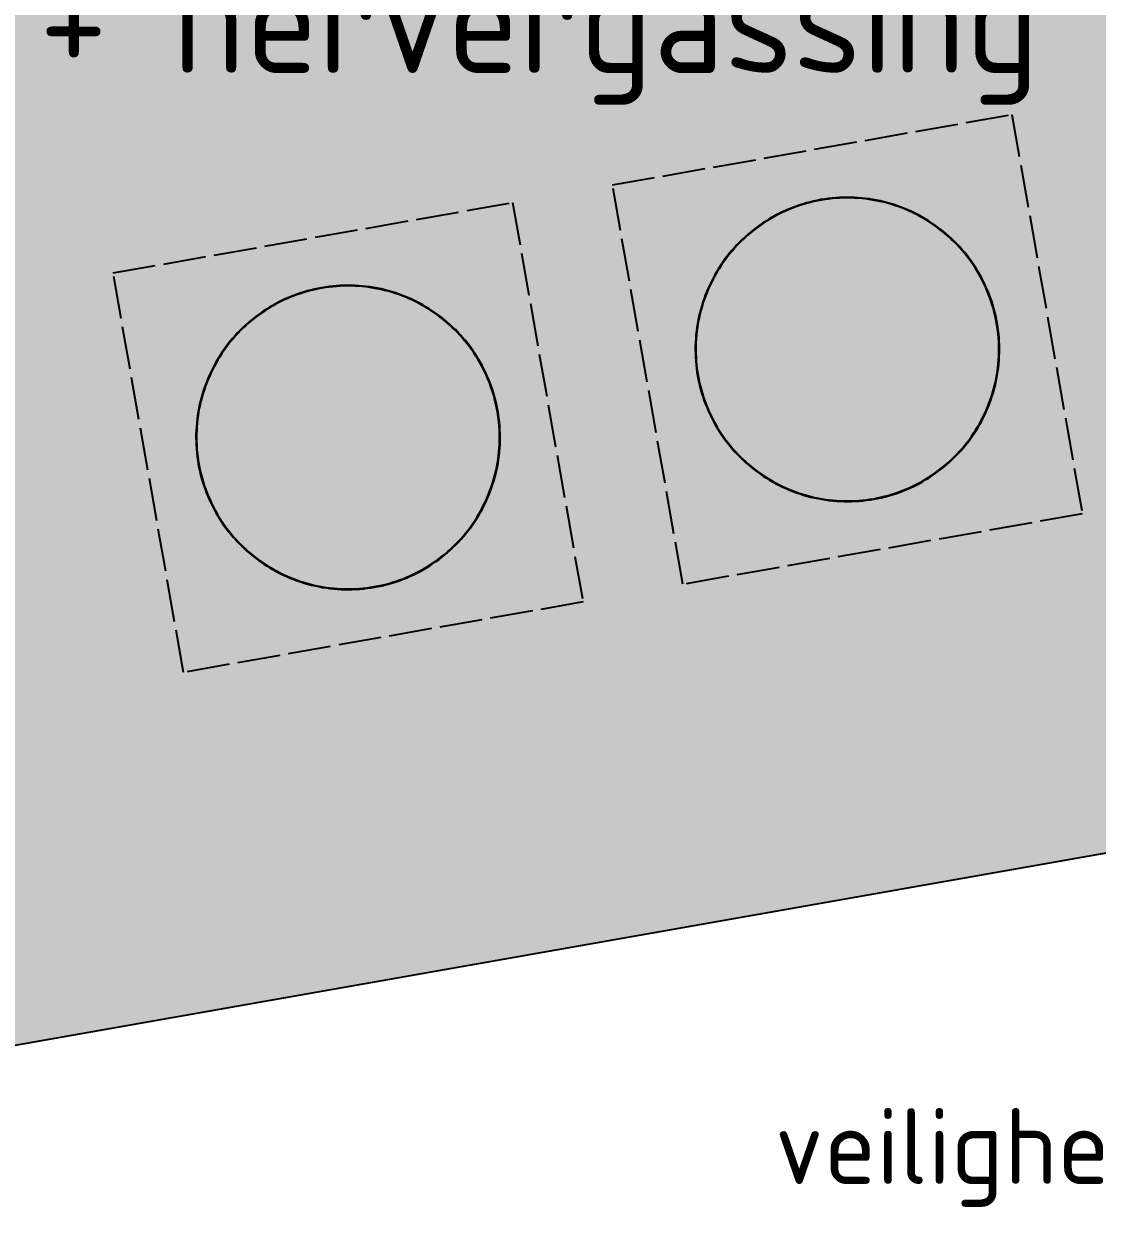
# Model space of a CAD drawing. Header units: metres. Extents: x 284000 to 318000, y 7632000 to 7666000.
# Drawn here: x 295811 to 296129.6, y 7647339.3 to 7647695.1 of the extents above; entities that cross this region are included whole.
import ezdxf
from ezdxf.enums import TextEntityAlignment as Align

# ---------------------------------------------------------------- set-up
doc = ezdxf.new("R2010")
doc.units = ezdxf.units.M
doc.header["$LTSCALE"] = 10
doc.linetypes.add('DASHED', pattern=[1.524, 1.27, -0.254])
for name, color, linetype in [('HV-D-OPSLAG', 51, 'Continuous'), ('HV-LNG', 1, 'Continuous'), ('HV-ONDERGROND', 8, 'Continuous'), ('HV-TEKST-02', 7, 'Continuous')]:
    doc.layers.add(name, color=color, linetype=linetype)
doc.styles.add('NLCS-ISO', font='NLCS-ISO.ttf')
picture_1 = doc.add_image_def('image1.jpg', size_in_pixel=(3400, 3400))

msp = doc.modelspace()

# ---------------------------------------------------------------- hatches: boundary and pattern name
at = {"layer": 'HV-D-OPSLAG', "true_color": 0xf1faee, "transparency": 33554534}
h = msp.add_hatch(color=51, dxfattribs=at)
h.dxf.hatch_style = 1
h.paths.add_polyline_path([(296104.3, 7647668.21), (296125.21, 7647549.62), (296006.62, 7647528.71), (295985.71, 7647647.3)])
h = msp.add_hatch(color=51, dxfattribs=at)
h.dxf.hatch_style = 1
h.paths.add_polyline_path([(295956.06, 7647642.07), (295976.97, 7647523.48), (295858.38, 7647502.57), (295837.47, 7647621.16)])
h = msp.add_hatch(color=51, dxfattribs=at)
h.dxf.hatch_style = 1
h.paths.add_polyline_path([(296099.93, 7647606.3), (296099.73, 7647607.39), (296099.49, 7647608.47), (296099.23, 7647609.55), (296098.95, 7647610.62), (296098.64, 7647611.69), (296098.3, 7647612.74), (296097.94, 7647613.79), (296097.55, 7647614.83), (296097.13, 7647615.85), (296096.69, 7647616.87), (296096.23, 7647617.88), (296095.74, 7647618.87), (296095.23, 7647619.86), (296094.69, 7647620.83), (296094.13, 7647621.78), (296093.55, 7647622.72), (296092.94, 7647623.65), (296092.31, 7647624.56), (296091.66, 7647625.46), (296090.98, 7647626.34), (296090.29, 7647627.2), (296089.57, 7647628.05), (296088.84, 7647628.88), (296088.08, 7647629.69), (296087.3, 7647630.48), (296086.51, 7647631.25), (296085.69, 7647632), (296084.86, 7647632.73), (296084.01, 7647633.45), (296083.15, 7647634.14), (296082.26, 7647634.8), (296081.36, 7647635.45), (296080.45, 7647636.08), (296079.51, 7647636.68), (296078.57, 7647637.26), (296077.61, 7647637.81), (296076.64, 7647638.34), (296075.65, 7647638.85), (296074.66, 7647639.33), (296073.65, 7647639.79), (296072.63, 7647640.23), (296071.6, 7647640.64), (296070.56, 7647641.02), (296069.51, 7647641.38), (296068.45, 7647641.71), (296067.39, 7647642.01), (296066.31, 7647642.29), (296065.23, 7647642.55), (296064.15, 7647642.77), (296063.06, 7647642.97), (296061.96, 7647643.15), (296060.87, 7647643.29), (296059.76, 7647643.41), (296058.66, 7647643.5), (296057.55, 7647643.57), (296056.45, 7647643.61), (296055.34, 7647643.62), (296054.23, 7647643.6), (296053.12, 7647643.56), (296052.02, 7647643.49), (296050.91, 7647643.39), (296049.81, 7647643.26), (296048.71, 7647643.11), (296047.62, 7647642.93), (296046.53, 7647642.73), (296045.45, 7647642.49), (296044.37, 7647642.23), (296043.3, 7647641.95), (296042.23, 7647641.64), (296041.18, 7647641.3), (296040.13, 7647640.94), (296039.09, 7647640.55), (296038.07, 7647640.13), (296037.05, 7647639.69), (296036.04, 7647639.23), (296035.05, 7647638.74), (296034.06, 7647638.23), (296033.09, 7647637.69), (296032.14, 7647637.13), (296031.2, 7647636.55), (296030.27, 7647635.94), (296029.36, 7647635.31), (296028.46, 7647634.66), (296027.58, 7647633.98), (296026.72, 7647633.29), (296025.87, 7647632.57), (296025.04, 7647631.84), (296024.23, 7647631.08), (296023.44, 7647630.3), (296022.67, 7647629.51), (296021.92, 7647628.69), (296021.19, 7647627.86), (296020.47, 7647627.01), (296019.78, 7647626.15), (296019.12, 7647625.26), (296018.47, 7647624.36), (296017.84, 7647623.45), (296017.24, 7647622.52), (296016.66, 7647621.57), (296016.11, 7647620.61), (296015.58, 7647619.64), (296015.07, 7647618.65), (296014.59, 7647617.66), (296014.13, 7647616.65), (296013.69, 7647615.63), (296013.28, 7647614.6), (296012.9, 7647613.56), (296012.54, 7647612.51), (296012.21, 7647611.45), (296011.91, 7647610.39), (296011.63, 7647609.31), (296011.37, 7647608.23), (296011.15, 7647607.15), (296010.95, 7647606.06), (296010.77, 7647604.96), (296010.63, 7647603.87), (296010.51, 7647602.76), (296010.42, 7647601.66), (296010.35, 7647600.55), (296010.31, 7647599.45), (296010.3, 7647598.34), (296010.32, 7647597.23), (296010.36, 7647596.12), (296010.43, 7647595.02), (296010.53, 7647593.91), (296010.66, 7647592.81), (296010.81, 7647591.71), (296010.99, 7647590.62), (296011.19, 7647589.53), (296011.43, 7647588.45), (296011.69, 7647587.37), (296011.97, 7647586.3), (296012.28, 7647585.23), (296012.62, 7647584.18), (296012.98, 7647583.13), (296013.37, 7647582.09), (296013.79, 7647581.07), (296014.23, 7647580.05), (296014.69, 7647579.04), (296015.18, 7647578.05), (296015.69, 7647577.06), (296016.23, 7647576.09), (296016.79, 7647575.14), (296017.37, 7647574.2), (296017.98, 7647573.27), (296018.61, 7647572.36), (296019.26, 7647571.46), (296019.94, 7647570.58), (296020.63, 7647569.72), (296021.35, 7647568.87), (296022.08, 7647568.04), (296022.84, 7647567.23), (296023.62, 7647566.44), (296024.41, 7647565.67), (296025.23, 7647564.92), (296026.06, 7647564.19), (296026.91, 7647563.47), (296027.77, 7647562.78), (296028.66, 7647562.12), (296029.56, 7647561.47), (296030.47, 7647560.84), (296031.4, 7647560.24), (296032.35, 7647559.66), (296033.31, 7647559.11), (296034.28, 7647558.58), (296035.27, 7647558.07), (296036.26, 7647557.59), (296037.27, 7647557.13), (296038.29, 7647556.69), (296039.32, 7647556.28), (296040.36, 7647555.9), (296041.41, 7647555.54), (296042.47, 7647555.21), (296043.53, 7647554.91), (296044.61, 7647554.63), (296045.69, 7647554.37), (296046.77, 7647554.15), (296047.86, 7647553.95), (296048.96, 7647553.77), (296050.05, 7647553.63), (296051.16, 7647553.51), (296052.26, 7647553.42), (296053.37, 7647553.35), (296054.47, 7647553.31), (296055.58, 7647553.3), (296056.69, 7647553.32), (296057.8, 7647553.36), (296058.9, 7647553.43), (296060.01, 7647553.53), (296061.11, 7647553.66), (296062.21, 7647553.81), (296063.3, 7647553.99), (296064.39, 7647554.19), (296065.47, 7647554.43), (296066.55, 7647554.69), (296067.62, 7647554.97), (296068.69, 7647555.28), (296069.74, 7647555.62), (296070.79, 7647555.98), (296071.83, 7647556.37), (296072.85, 7647556.79), (296073.87, 7647557.23), (296074.88, 7647557.69), (296075.87, 7647558.18), (296076.86, 7647558.69), (296077.83, 7647559.23), (296078.78, 7647559.79), (296079.72, 7647560.37), (296080.65, 7647560.98), (296081.56, 7647561.61), (296082.46, 7647562.26), (296083.34, 7647562.94), (296084.2, 7647563.63), (296085.05, 7647564.35), (296085.88, 7647565.08), (296086.69, 7647565.84), (296087.48, 7647566.62), (296088.25, 7647567.41), (296089, 7647568.23), (296089.73, 7647569.06), (296090.45, 7647569.91), (296091.14, 7647570.77), (296091.8, 7647571.66), (296092.45, 7647572.56), (296093.08, 7647573.47), (296093.68, 7647574.41), (296094.26, 7647575.35), (296094.81, 7647576.31), (296095.34, 7647577.28), (296095.85, 7647578.27), (296096.33, 7647579.26), (296096.79, 7647580.27), (296097.23, 7647581.29), (296097.64, 7647582.32), (296098.02, 7647583.36), (296098.38, 7647584.41), (296098.71, 7647585.47), (296099.01, 7647586.53), (296099.29, 7647587.61), (296099.55, 7647588.69), (296099.77, 7647589.77), (296099.97, 7647590.86), (296100.15, 7647591.96), (296100.29, 7647593.05), (296100.41, 7647594.16), (296100.5, 7647595.26), (296100.57, 7647596.37), (296100.61, 7647597.47), (296100.62, 7647598.58), (296100.6, 7647599.69), (296100.56, 7647600.8), (296100.49, 7647601.9), (296100.39, 7647603.01), (296100.26, 7647604.11), (296100.11, 7647605.21)])
h = msp.add_hatch(color=51, dxfattribs=at)
h.dxf.hatch_style = 1
h.paths.add_polyline_path([(295951.69, 7647580.16), (295951.49, 7647581.25), (295951.25, 7647582.34), (295951, 7647583.41), (295950.71, 7647584.48), (295950.4, 7647585.55), (295950.06, 7647586.6), (295949.7, 7647587.65), (295949.31, 7647588.69), (295948.89, 7647589.72), (295948.46, 7647590.73), (295947.99, 7647591.74), (295947.5, 7647592.73), (295946.99, 7647593.72), (295946.45, 7647594.69), (295945.89, 7647595.64), (295945.31, 7647596.58), (295944.7, 7647597.51), (295944.07, 7647598.42), (295943.42, 7647599.32), (295942.75, 7647600.2), (295942.05, 7647601.06), (295941.33, 7647601.91), (295940.6, 7647602.74), (295939.84, 7647603.55), (295939.07, 7647604.34), (295938.27, 7647605.11), (295937.46, 7647605.86), (295936.62, 7647606.6), (295935.77, 7647607.31), (295934.91, 7647608), (295934.02, 7647608.67), (295933.12, 7647609.31), (295932.21, 7647609.94), (295931.28, 7647610.54), (295930.33, 7647611.12), (295929.37, 7647611.67), (295928.4, 7647612.2), (295927.41, 7647612.71), (295926.42, 7647613.2), (295925.41, 7647613.65), (295924.39, 7647614.09), (295923.36, 7647614.5), (295922.32, 7647614.88), (295921.27, 7647615.24), (295920.21, 7647615.57), (295919.15, 7647615.88), (295918.07, 7647616.16), (295917, 7647616.41), (295915.91, 7647616.64), (295914.82, 7647616.84), (295913.73, 7647617.01), (295912.63, 7647617.15), (295911.53, 7647617.27), (295910.42, 7647617.37), (295909.31, 7647617.43), (295908.21, 7647617.47), (295907.1, 7647617.48), (295905.99, 7647617.46), (295904.88, 7647617.42), (295903.78, 7647617.35), (295902.67, 7647617.25), (295901.57, 7647617.12), (295900.47, 7647616.97), (295899.38, 7647616.79), (295898.29, 7647616.59), (295897.21, 7647616.35), (295896.13, 7647616.1), (295895.06, 7647615.81), (295894, 7647615.5), (295892.94, 7647615.16), (295891.89, 7647614.8), (295890.85, 7647614.41), (295889.83, 7647613.99), (295888.81, 7647613.56), (295887.8, 7647613.09), (295886.81, 7647612.6), (295885.83, 7647612.09), (295884.86, 7647611.55), (295883.9, 7647610.99), (295882.96, 7647610.41), (295882.03, 7647609.8), (295881.12, 7647609.17), (295880.22, 7647608.52), (295879.34, 7647607.85), (295878.48, 7647607.15), (295877.63, 7647606.43), (295876.8, 7647605.7), (295875.99, 7647604.94), (295875.2, 7647604.17), (295874.43, 7647603.37), (295873.68, 7647602.56), (295872.95, 7647601.72), (295872.24, 7647600.87), (295871.55, 7647600.01), (295870.88, 7647599.12), (295870.23, 7647598.22), (295869.61, 7647597.31), (295869, 7647596.38), (295868.43, 7647595.43), (295867.87, 7647594.47), (295867.34, 7647593.5), (295866.83, 7647592.51), (295866.35, 7647591.52), (295865.89, 7647590.51), (295865.45, 7647589.49), (295865.05, 7647588.46), (295864.66, 7647587.42), (295864.3, 7647586.37), (295863.97, 7647585.31), (295863.67, 7647584.25), (295863.39, 7647583.17), (295863.13, 7647582.1), (295862.91, 7647581.01), (295862.71, 7647579.92), (295862.54, 7647578.83), (295862.39, 7647577.73), (295862.27, 7647576.63), (295862.18, 7647575.52), (295862.11, 7647574.41), (295862.07, 7647573.31), (295862.06, 7647572.2), (295862.08, 7647571.09), (295862.12, 7647569.98), (295862.2, 7647568.88), (295862.29, 7647567.77), (295862.42, 7647566.67), (295862.57, 7647565.57), (295862.75, 7647564.48), (295862.96, 7647563.39), (295863.19, 7647562.31), (295863.45, 7647561.23), (295863.73, 7647560.16), (295864.04, 7647559.1), (295864.38, 7647558.04), (295864.75, 7647556.99), (295865.13, 7647555.95), (295865.55, 7647554.93), (295865.99, 7647553.91), (295866.45, 7647552.9), (295866.94, 7647551.91), (295867.45, 7647550.93), (295867.99, 7647549.96), (295868.55, 7647549), (295869.14, 7647548.06), (295869.74, 7647547.13), (295870.37, 7647546.22), (295871.02, 7647545.32), (295871.7, 7647544.44), (295872.39, 7647543.58), (295873.11, 7647542.73), (295873.85, 7647541.9), (295874.6, 7647541.09), (295875.38, 7647540.3), (295876.17, 7647539.53), (295876.99, 7647538.78), (295877.82, 7647538.05), (295878.67, 7647537.34), (295879.54, 7647536.65), (295880.42, 7647535.98), (295881.32, 7647535.33), (295882.24, 7647534.71), (295883.17, 7647534.1), (295884.11, 7647533.53), (295885.07, 7647532.97), (295886.04, 7647532.44), (295887.03, 7647531.93), (295888.03, 7647531.45), (295889.03, 7647530.99), (295890.05, 7647530.55), (295891.08, 7647530.15), (295892.12, 7647529.76), (295893.17, 7647529.4), (295894.23, 7647529.07), (295895.3, 7647528.77), (295896.37, 7647528.49), (295897.45, 7647528.23), (295898.53, 7647528.01), (295899.62, 7647527.81), (295900.72, 7647527.64), (295901.82, 7647527.49), (295902.92, 7647527.37), (295904.02, 7647527.28), (295905.13, 7647527.21), (295906.24, 7647527.17), (295907.34, 7647527.16), (295908.45, 7647527.18), (295909.56, 7647527.22), (295910.67, 7647527.3), (295911.77, 7647527.39), (295912.87, 7647527.52), (295913.97, 7647527.67), (295915.06, 7647527.85), (295916.15, 7647528.06), (295917.24, 7647528.29), (295918.31, 7647528.55), (295919.38, 7647528.83), (295920.45, 7647529.14), (295921.5, 7647529.48), (295922.55, 7647529.85), (295923.59, 7647530.23), (295924.62, 7647530.65), (295925.63, 7647531.09), (295926.64, 7647531.55), (295927.63, 7647532.04), (295928.62, 7647532.55), (295929.59, 7647533.09), (295930.54, 7647533.65), (295931.48, 7647534.24), (295932.41, 7647534.84), (295933.32, 7647535.47), (295934.22, 7647536.12), (295935.1, 7647536.8), (295935.96, 7647537.49), (295936.81, 7647538.21), (295937.64, 7647538.94), (295938.45, 7647539.7), (295939.24, 7647540.48), (295940.01, 7647541.27), (295940.76, 7647542.09), (295941.5, 7647542.92), (295942.21, 7647543.77), (295942.9, 7647544.64), (295943.57, 7647545.52), (295944.21, 7647546.42), (295944.84, 7647547.34), (295945.44, 7647548.27), (295946.02, 7647549.21), (295946.57, 7647550.17), (295947.1, 7647551.14), (295947.61, 7647552.13), (295948.1, 7647553.13), (295948.55, 7647554.13), (295948.99, 7647555.15), (295949.4, 7647556.18), (295949.78, 7647557.22), (295950.14, 7647558.27), (295950.47, 7647559.33), (295950.78, 7647560.4), (295951.06, 7647561.47), (295951.31, 7647562.55), (295951.54, 7647563.63), (295951.74, 7647564.72), (295951.91, 7647565.82), (295952.05, 7647566.92), (295952.17, 7647568.02), (295952.27, 7647569.12), (295952.33, 7647570.23), (295952.37, 7647571.34), (295952.38, 7647572.44), (295952.36, 7647573.55), (295952.32, 7647574.66), (295952.25, 7647575.77), (295952.15, 7647576.87), (295952.02, 7647577.97), (295951.87, 7647579.07)])
at = {"layer": 'HV-LNG', "true_color": 0xef233c, "transparency": 33554534}
h = msp.add_hatch(color=1, dxfattribs=at)
h.dxf.hatch_style = 1
h.paths.add_polyline_path([(296446.75, 7648095.43), (295458.5, 7647921.17), (295559.57, 7647347.98), (296547.82, 7647522.24), (296510.18, 7647735.71), (296302.48, 7647678.14), (296301.52, 7647677.9), (296297.21, 7647676.93), (296295.27, 7647676.6), (296290.89, 7647676.05), (296288.93, 7647675.91), (296284.51, 7647675.8), (296282.54, 7647675.85), (296278.14, 7647676.17), (296276.18, 7647676.41), (296271.83, 7647677.16), (296269.91, 7647677.59), (296265.65, 7647678.77), (296263.78, 7647679.39), (296259.66, 7647680.97), (296257.86, 7647681.77), (296253.92, 7647683.76), (296252.2, 7647684.73), (296248.47, 7647687.09), (296246.86, 7647688.22), (296243.38, 7647690.94), (296241.89, 7647692.22), (296238.69, 7647695.27), (296237.33, 7647696.69), (296234.44, 7647700.03), (296233.23, 7647701.59), (296230.69, 7647705.2), (296229.63, 7647706.86), (296227.45, 7647710.7), (296226.57, 7647712.46), (296224.78, 7647716.5), (296224.07, 7647718.33), (296222.68, 7647722.53), (296222.15, 7647724.42), (296221.18, 7647728.73), (296220.85, 7647730.67), (296220.3, 7647735.06), (296220.16, 7647737.02), (296220.05, 7647741.43), (296220.09, 7647743.4), (296220.42, 7647747.81), (296220.66, 7647749.76), (296221.41, 7647754.11), (296221.84, 7647756.04), (296223.02, 7647760.29), (296223.64, 7647762.16), (296225.22, 7647766.28), (296226.02, 7647768.08), (296228, 7647772.03), (296228.97, 7647773.74), (296231.34, 7647777.48), (296232.47, 7647779.09), (296235.18, 7647782.57), (296236.47, 7647784.06), (296239.51, 7647787.26), (296240.94, 7647788.62), (296244.28, 7647791.51), (296245.83, 7647792.72), (296249.44, 7647795.26), (296251.11, 7647796.32), (296254.95, 7647798.49), (296256.71, 7647799.38), (296260.74, 7647801.17), (296262.58, 7647801.88), (296266.77, 7647803.27), (296267.72, 7647803.56), (296487.48, 7647864.47)])
h = msp.add_hatch(color=1, dxfattribs=at)
h.dxf.hatch_style = 1
h.paths.add_polyline_path([(296099.78, 7647606.27), (296099.57, 7647607.36), (296099.34, 7647608.44), (296099.08, 7647609.51), (296098.8, 7647610.58), (296098.49, 7647611.64), (296098.15, 7647612.69), (296097.79, 7647613.74), (296097.4, 7647614.77), (296096.99, 7647615.79), (296096.55, 7647616.81), (296096.09, 7647617.81), (296095.6, 7647618.8), (296095.09, 7647619.78), (296094.55, 7647620.75), (296093.99, 7647621.7), (296093.41, 7647622.64), (296092.81, 7647623.56), (296092.18, 7647624.47), (296091.53, 7647625.36), (296090.86, 7647626.24), (296090.17, 7647627.1), (296089.45, 7647627.95), (296088.72, 7647628.77), (296087.97, 7647629.58), (296087.19, 7647630.37), (296086.4, 7647631.14), (296085.59, 7647631.89), (296084.76, 7647632.61), (296083.91, 7647633.32), (296083.05, 7647634.01), (296082.17, 7647634.68), (296081.27, 7647635.32), (296080.36, 7647635.94), (296079.43, 7647636.54), (296078.49, 7647637.12), (296077.53, 7647637.67), (296076.56, 7647638.2), (296075.58, 7647638.71), (296074.59, 7647639.19), (296073.58, 7647639.65), (296072.57, 7647640.08), (296071.54, 7647640.49), (296070.5, 7647640.87), (296069.46, 7647641.23), (296068.41, 7647641.56), (296067.34, 7647641.86), (296066.27, 7647642.14), (296065.2, 7647642.39), (296064.12, 7647642.62), (296063.03, 7647642.82), (296061.94, 7647642.99), (296060.85, 7647643.14), (296059.75, 7647643.26), (296058.65, 7647643.35), (296057.55, 7647643.41), (296056.44, 7647643.45), (296055.34, 7647643.46), (296054.23, 7647643.44), (296053.13, 7647643.4), (296052.03, 7647643.33), (296050.93, 7647643.23), (296049.83, 7647643.11), (296048.74, 7647642.95), (296047.65, 7647642.78), (296046.56, 7647642.57), (296045.48, 7647642.34), (296044.41, 7647642.08), (296043.34, 7647641.8), (296042.28, 7647641.49), (296041.23, 7647641.15), (296040.18, 7647640.79), (296039.15, 7647640.4), (296038.13, 7647639.99), (296037.11, 7647639.55), (296036.11, 7647639.09), (296035.12, 7647638.6), (296034.14, 7647638.09), (296033.17, 7647637.55), (296032.22, 7647636.99), (296031.28, 7647636.41), (296030.36, 7647635.81), (296029.45, 7647635.18), (296028.55, 7647634.53), (296027.68, 7647633.86), (296026.82, 7647633.17), (296025.97, 7647632.45), (296025.15, 7647631.72), (296024.34, 7647630.97), (296023.55, 7647630.19), (296022.78, 7647629.4), (296022.03, 7647628.59), (296021.31, 7647627.76), (296020.6, 7647626.91), (296019.91, 7647626.05), (296019.24, 7647625.17), (296018.6, 7647624.27), (296017.98, 7647623.36), (296017.38, 7647622.43), (296016.8, 7647621.49), (296016.25, 7647620.53), (296015.72, 7647619.56), (296015.21, 7647618.58), (296014.73, 7647617.59), (296014.27, 7647616.58), (296013.84, 7647615.57), (296013.43, 7647614.54), (296013.05, 7647613.5), (296012.69, 7647612.46), (296012.36, 7647611.41), (296012.06, 7647610.34), (296011.78, 7647609.28), (296011.53, 7647608.2), (296011.3, 7647607.12), (296011.1, 7647606.03), (296010.93, 7647604.94), (296010.78, 7647603.85), (296010.66, 7647602.75), (296010.57, 7647601.65), (296010.51, 7647600.55), (296010.47, 7647599.44), (296010.46, 7647598.34), (296010.48, 7647597.23), (296010.52, 7647596.13), (296010.59, 7647595.03), (296010.69, 7647593.93), (296010.81, 7647592.83), (296010.97, 7647591.74), (296011.14, 7647590.65), (296011.35, 7647589.56), (296011.58, 7647588.48), (296011.84, 7647587.41), (296012.12, 7647586.34), (296012.43, 7647585.28), (296012.77, 7647584.23), (296013.13, 7647583.18), (296013.52, 7647582.15), (296013.93, 7647581.13), (296014.37, 7647580.11), (296014.83, 7647579.11), (296015.32, 7647578.12), (296015.83, 7647577.14), (296016.37, 7647576.17), (296016.93, 7647575.22), (296017.51, 7647574.28), (296018.11, 7647573.36), (296018.74, 7647572.45), (296019.39, 7647571.56), (296020.06, 7647570.68), (296020.75, 7647569.82), (296021.47, 7647568.97), (296022.2, 7647568.15), (296022.95, 7647567.34), (296023.73, 7647566.55), (296024.52, 7647565.78), (296025.33, 7647565.03), (296026.16, 7647564.31), (296027.01, 7647563.6), (296027.87, 7647562.91), (296028.75, 7647562.24), (296029.65, 7647561.6), (296030.56, 7647560.98), (296031.49, 7647560.38), (296032.43, 7647559.8), (296033.39, 7647559.25), (296034.36, 7647558.72), (296035.34, 7647558.21), (296036.33, 7647557.73), (296037.34, 7647557.27), (296038.35, 7647556.84), (296039.38, 7647556.43), (296040.42, 7647556.05), (296041.46, 7647555.69), (296042.51, 7647555.36), (296043.58, 7647555.06), (296044.64, 7647554.78), (296045.72, 7647554.53), (296046.8, 7647554.3), (296047.89, 7647554.1), (296048.98, 7647553.93), (296050.07, 7647553.78), (296051.17, 7647553.66), (296052.27, 7647553.57), (296053.37, 7647553.51), (296054.48, 7647553.47), (296055.58, 7647553.46), (296056.69, 7647553.48), (296057.79, 7647553.52), (296058.89, 7647553.59), (296059.99, 7647553.69), (296061.09, 7647553.81), (296062.18, 7647553.97), (296063.27, 7647554.14), (296064.36, 7647554.35), (296065.44, 7647554.58), (296066.51, 7647554.84), (296067.58, 7647555.12), (296068.64, 7647555.43), (296069.69, 7647555.77), (296070.74, 7647556.13), (296071.77, 7647556.52), (296072.79, 7647556.93), (296073.81, 7647557.37), (296074.81, 7647557.83), (296075.8, 7647558.32), (296076.78, 7647558.83), (296077.75, 7647559.37), (296078.7, 7647559.93), (296079.64, 7647560.51), (296080.56, 7647561.11), (296081.47, 7647561.74), (296082.36, 7647562.39), (296083.24, 7647563.06), (296084.1, 7647563.75), (296084.95, 7647564.47), (296085.77, 7647565.2), (296086.58, 7647565.95), (296087.37, 7647566.73), (296088.14, 7647567.52), (296088.88, 7647568.33), (296089.61, 7647569.16), (296090.32, 7647570.01), (296091.01, 7647570.87), (296091.68, 7647571.75), (296092.32, 7647572.65), (296092.94, 7647573.56), (296093.54, 7647574.49), (296094.12, 7647575.43), (296094.67, 7647576.39), (296095.2, 7647577.36), (296095.71, 7647578.34), (296096.19, 7647579.33), (296096.65, 7647580.34), (296097.08, 7647581.35), (296097.49, 7647582.38), (296097.87, 7647583.42), (296098.23, 7647584.46), (296098.56, 7647585.51), (296098.86, 7647586.58), (296099.14, 7647587.65), (296099.39, 7647588.72), (296099.62, 7647589.8), (296099.82, 7647590.89), (296099.99, 7647591.98), (296100.14, 7647593.07), (296100.26, 7647594.17), (296100.35, 7647595.27), (296100.41, 7647596.37), (296100.45, 7647597.48), (296100.46, 7647598.58), (296100.44, 7647599.69), (296100.4, 7647600.79), (296100.33, 7647601.89), (296100.23, 7647602.99), (296100.11, 7647604.09), (296099.95, 7647605.18)])
h = msp.add_hatch(color=1, dxfattribs=at)
h.dxf.hatch_style = 1
h.paths.add_polyline_path([(295951.54, 7647580.14), (295951.33, 7647581.22), (295951.1, 7647582.3), (295950.84, 7647583.37), (295950.56, 7647584.44), (295950.25, 7647585.5), (295949.91, 7647586.55), (295949.55, 7647587.6), (295949.16, 7647588.63), (295948.75, 7647589.66), (295948.31, 7647590.67), (295947.85, 7647591.67), (295947.36, 7647592.66), (295946.85, 7647593.64), (295946.31, 7647594.61), (295945.76, 7647595.56), (295945.17, 7647596.5), (295944.57, 7647597.42), (295943.94, 7647598.33), (295943.29, 7647599.23), (295942.62, 7647600.1), (295941.93, 7647600.96), (295941.22, 7647601.81), (295940.48, 7647602.63), (295939.73, 7647603.44), (295938.95, 7647604.23), (295938.16, 7647605), (295937.35, 7647605.75), (295936.52, 7647606.48), (295935.67, 7647607.18), (295934.81, 7647607.87), (295933.93, 7647608.54), (295933.03, 7647609.18), (295932.12, 7647609.81), (295931.19, 7647610.41), (295930.25, 7647610.98), (295929.3, 7647611.54), (295928.33, 7647612.07), (295927.34, 7647612.57), (295926.35, 7647613.05), (295925.35, 7647613.51), (295924.33, 7647613.94), (295923.3, 7647614.35), (295922.27, 7647614.73), (295921.22, 7647615.09), (295920.17, 7647615.42), (295919.11, 7647615.72), (295918.04, 7647616), (295916.96, 7647616.25), (295915.88, 7647616.48), (295914.79, 7647616.68), (295913.7, 7647616.85), (295912.61, 7647617), (295911.51, 7647617.12), (295910.41, 7647617.21), (295909.31, 7647617.27), (295908.2, 7647617.31), (295907.1, 7647617.32), (295905.99, 7647617.3), (295904.89, 7647617.26), (295903.79, 7647617.19), (295902.69, 7647617.09), (295901.59, 7647616.97), (295900.5, 7647616.82), (295899.41, 7647616.64), (295898.32, 7647616.43), (295897.24, 7647616.2), (295896.17, 7647615.94), (295895.1, 7647615.66), (295894.04, 7647615.35), (295892.99, 7647615.01), (295891.95, 7647614.65), (295890.91, 7647614.26), (295889.89, 7647613.85), (295888.87, 7647613.41), (295887.87, 7647612.95), (295886.88, 7647612.46), (295885.9, 7647611.95), (295884.93, 7647611.41), (295883.98, 7647610.86), (295883.04, 7647610.27), (295882.12, 7647609.67), (295881.21, 7647609.04), (295880.32, 7647608.39), (295879.44, 7647607.72), (295878.58, 7647607.03), (295877.74, 7647606.32), (295876.91, 7647605.58), (295876.1, 7647604.83), (295875.32, 7647604.05), (295874.55, 7647603.26), (295873.8, 7647602.45), (295873.07, 7647601.62), (295872.36, 7647600.77), (295871.67, 7647599.91), (295871, 7647599.03), (295870.36, 7647598.13), (295869.74, 7647597.22), (295869.14, 7647596.29), (295868.56, 7647595.35), (295868.01, 7647594.4), (295867.48, 7647593.43), (295866.97, 7647592.44), (295866.49, 7647591.45), (295866.03, 7647590.45), (295865.6, 7647589.43), (295865.19, 7647588.4), (295864.81, 7647587.37), (295864.45, 7647586.32), (295864.12, 7647585.27), (295863.82, 7647584.21), (295863.54, 7647583.14), (295863.29, 7647582.06), (295863.06, 7647580.98), (295862.86, 7647579.89), (295862.69, 7647578.8), (295862.55, 7647577.71), (295862.43, 7647576.61), (295862.33, 7647575.51), (295862.27, 7647574.41), (295862.23, 7647573.3), (295862.22, 7647572.2), (295862.24, 7647571.09), (295862.28, 7647569.99), (295862.35, 7647568.89), (295862.45, 7647567.79), (295862.58, 7647566.69), (295862.73, 7647565.6), (295862.91, 7647564.51), (295863.11, 7647563.42), (295863.34, 7647562.34), (295863.6, 7647561.27), (295863.88, 7647560.2), (295864.2, 7647559.14), (295864.53, 7647558.09), (295864.89, 7647557.05), (295865.28, 7647556.01), (295865.69, 7647554.99), (295866.13, 7647553.97), (295866.59, 7647552.97), (295867.08, 7647551.98), (295867.59, 7647551), (295868.13, 7647550.03), (295868.69, 7647549.08), (295869.27, 7647548.14), (295869.87, 7647547.22), (295870.5, 7647546.31), (295871.15, 7647545.42), (295871.82, 7647544.54), (295872.51, 7647543.68), (295873.23, 7647542.84), (295873.96, 7647542.01), (295874.72, 7647541.2), (295875.49, 7647540.42), (295876.28, 7647539.65), (295877.09, 7647538.9), (295877.92, 7647538.17), (295878.77, 7647537.46), (295879.63, 7647536.77), (295880.51, 7647536.1), (295881.41, 7647535.46), (295882.32, 7647534.84), (295883.25, 7647534.24), (295884.19, 7647533.66), (295885.15, 7647533.11), (295886.12, 7647532.58), (295887.1, 7647532.07), (295888.09, 7647531.59), (295889.1, 7647531.13), (295890.11, 7647530.7), (295891.14, 7647530.29), (295892.18, 7647529.91), (295893.22, 7647529.55), (295894.28, 7647529.22), (295895.34, 7647528.92), (295896.41, 7647528.64), (295897.48, 7647528.39), (295898.56, 7647528.16), (295899.65, 7647527.96), (295900.74, 7647527.79), (295901.84, 7647527.65), (295902.93, 7647527.53), (295904.03, 7647527.43), (295905.14, 7647527.37), (295906.24, 7647527.33), (295907.34, 7647527.32), (295908.45, 7647527.34), (295909.55, 7647527.38), (295910.65, 7647527.45), (295911.75, 7647527.55), (295912.85, 7647527.68), (295913.95, 7647527.83), (295915.04, 7647528.01), (295916.12, 7647528.21), (295917.2, 7647528.44), (295918.27, 7647528.7), (295919.34, 7647528.98), (295920.4, 7647529.3), (295921.45, 7647529.63), (295922.5, 7647529.99), (295923.53, 7647530.38), (295924.56, 7647530.79), (295925.57, 7647531.23), (295926.57, 7647531.69), (295927.56, 7647532.18), (295928.54, 7647532.69), (295929.51, 7647533.23), (295930.46, 7647533.79), (295931.4, 7647534.37), (295932.32, 7647534.97), (295933.23, 7647535.6), (295934.13, 7647536.25), (295935, 7647536.92), (295935.86, 7647537.61), (295936.71, 7647538.33), (295937.53, 7647539.06), (295938.34, 7647539.82), (295939.13, 7647540.59), (295939.9, 7647541.38), (295940.65, 7647542.19), (295941.38, 7647543.02), (295942.08, 7647543.87), (295942.77, 7647544.73), (295943.44, 7647545.61), (295944.08, 7647546.51), (295944.71, 7647547.42), (295945.31, 7647548.35), (295945.88, 7647549.29), (295946.44, 7647550.25), (295946.97, 7647551.22), (295947.47, 7647552.2), (295947.95, 7647553.19), (295948.41, 7647554.2), (295948.84, 7647555.21), (295949.25, 7647556.24), (295949.63, 7647557.28), (295949.99, 7647558.32), (295950.32, 7647559.38), (295950.62, 7647560.44), (295950.9, 7647561.51), (295951.16, 7647562.58), (295951.38, 7647563.66), (295951.58, 7647564.75), (295951.75, 7647565.84), (295951.9, 7647566.93), (295952.02, 7647568.03), (295952.11, 7647569.13), (295952.17, 7647570.24), (295952.21, 7647571.34), (295952.22, 7647572.44), (295952.2, 7647573.55), (295952.16, 7647574.65), (295952.09, 7647575.75), (295951.99, 7647576.85), (295951.87, 7647577.95), (295951.72, 7647579.05)])

# ---------------------------------------------------------------- linework, layer by layer
at = {"layer": 'HV-D-OPSLAG', "linetype": 'DASHED'}
for points in [[(296104.3, 7647668.21), (296125.21, 7647549.62), (296006.62, 7647528.71), (295985.71, 7647647.3), (296104.3, 7647668.21)], [(295956.06, 7647642.07), (295976.97, 7647523.48), (295858.38, 7647502.57), (295837.47, 7647621.16), (295956.06, 7647642.07)]]:
    msp.add_lwpolyline(points, close=True, dxfattribs=at)
at = {"layer": 'HV-D-OPSLAG'}
for points in [[(296099.93, 7647606.3), (296099.73, 7647607.39), (296099.49, 7647608.47), (296099.23, 7647609.55), (296098.95, 7647610.62), (296098.64, 7647611.69), (296098.3, 7647612.74), (296097.94, 7647613.79), (296097.55, 7647614.83), (296097.13, 7647615.85), (296096.69, 7647616.87), (296096.23, 7647617.88), (296095.74, 7647618.87), (296095.23, 7647619.86), (296094.69, 7647620.83), (296094.13, 7647621.78), (296093.55, 7647622.72), (296092.94, 7647623.65), (296092.31, 7647624.56), (296091.66, 7647625.46), (296090.98, 7647626.34), (296090.29, 7647627.2), (296089.57, 7647628.05), (296088.84, 7647628.88), (296088.08, 7647629.69), (296087.3, 7647630.48), (296086.51, 7647631.25), (296085.69, 7647632), (296084.86, 7647632.73), (296084.01, 7647633.45), (296083.15, 7647634.14), (296082.26, 7647634.8), (296081.36, 7647635.45), (296080.45, 7647636.08), (296079.51, 7647636.68), (296078.57, 7647637.26), (296077.61, 7647637.81), (296076.64, 7647638.34), (296075.65, 7647638.85), (296074.66, 7647639.33), (296073.65, 7647639.79), (296072.63, 7647640.23), (296071.6, 7647640.64), (296070.56, 7647641.02), (296069.51, 7647641.38), (296068.45, 7647641.71), (296067.39, 7647642.01), (296066.31, 7647642.29), (296065.23, 7647642.55), (296064.15, 7647642.77), (296063.06, 7647642.97), (296061.96, 7647643.15), (296060.87, 7647643.29), (296059.76, 7647643.41), (296058.66, 7647643.5), (296057.55, 7647643.57), (296056.45, 7647643.61), (296055.34, 7647643.62), (296054.23, 7647643.6), (296053.12, 7647643.56), (296052.02, 7647643.49), (296050.91, 7647643.39), (296049.81, 7647643.26), (296048.71, 7647643.11), (296047.62, 7647642.93), (296046.53, 7647642.73), (296045.45, 7647642.49), (296044.37, 7647642.23), (296043.3, 7647641.95), (296042.23, 7647641.64), (296041.18, 7647641.3), (296040.13, 7647640.94), (296039.09, 7647640.55), (296038.07, 7647640.13), (296037.05, 7647639.69), (296036.04, 7647639.23), (296035.05, 7647638.74), (296034.06, 7647638.23), (296033.09, 7647637.69), (296032.14, 7647637.13), (296031.2, 7647636.55), (296030.27, 7647635.94), (296029.36, 7647635.31), (296028.46, 7647634.66), (296027.58, 7647633.98), (296026.72, 7647633.29), (296025.87, 7647632.57), (296025.04, 7647631.84), (296024.23, 7647631.08), (296023.44, 7647630.3), (296022.67, 7647629.51), (296021.92, 7647628.69), (296021.19, 7647627.86), (296020.47, 7647627.01), (296019.78, 7647626.15), (296019.12, 7647625.26), (296018.47, 7647624.36), (296017.84, 7647623.45), (296017.24, 7647622.52), (296016.66, 7647621.57), (296016.11, 7647620.61), (296015.58, 7647619.64), (296015.07, 7647618.65), (296014.59, 7647617.66), (296014.13, 7647616.65), (296013.69, 7647615.63), (296013.28, 7647614.6), (296012.9, 7647613.56), (296012.54, 7647612.51), (296012.21, 7647611.45), (296011.91, 7647610.39), (296011.63, 7647609.31), (296011.37, 7647608.23), (296011.15, 7647607.15), (296010.95, 7647606.06), (296010.77, 7647604.96), (296010.63, 7647603.87), (296010.51, 7647602.76), (296010.42, 7647601.66), (296010.35, 7647600.55), (296010.31, 7647599.45), (296010.3, 7647598.34), (296010.32, 7647597.23), (296010.36, 7647596.12), (296010.43, 7647595.02), (296010.53, 7647593.91), (296010.66, 7647592.81), (296010.81, 7647591.71), (296010.99, 7647590.62), (296011.19, 7647589.53), (296011.43, 7647588.45), (296011.69, 7647587.37), (296011.97, 7647586.3), (296012.28, 7647585.23), (296012.62, 7647584.18), (296012.98, 7647583.13), (296013.37, 7647582.09), (296013.79, 7647581.07), (296014.23, 7647580.05), (296014.69, 7647579.04), (296015.18, 7647578.05), (296015.69, 7647577.06), (296016.23, 7647576.09), (296016.79, 7647575.14), (296017.37, 7647574.2), (296017.98, 7647573.27), (296018.61, 7647572.36), (296019.26, 7647571.46), (296019.94, 7647570.58), (296020.63, 7647569.72), (296021.35, 7647568.87), (296022.08, 7647568.04), (296022.84, 7647567.23), (296023.62, 7647566.44), (296024.41, 7647565.67), (296025.23, 7647564.92), (296026.06, 7647564.19), (296026.91, 7647563.47), (296027.77, 7647562.78), (296028.66, 7647562.12), (296029.56, 7647561.47), (296030.47, 7647560.84), (296031.4, 7647560.24), (296032.35, 7647559.66), (296033.31, 7647559.11), (296034.28, 7647558.58), (296035.27, 7647558.07), (296036.26, 7647557.59), (296037.27, 7647557.13), (296038.29, 7647556.69), (296039.32, 7647556.28), (296040.36, 7647555.9), (296041.41, 7647555.54), (296042.47, 7647555.21), (296043.53, 7647554.91), (296044.61, 7647554.63), (296045.69, 7647554.37), (296046.77, 7647554.15), (296047.86, 7647553.95), (296048.96, 7647553.77), (296050.05, 7647553.63), (296051.16, 7647553.51), (296052.26, 7647553.42), (296053.37, 7647553.35), (296054.47, 7647553.31), (296055.58, 7647553.3), (296056.69, 7647553.32), (296057.8, 7647553.36), (296058.9, 7647553.43), (296060.01, 7647553.53), (296061.11, 7647553.66), (296062.21, 7647553.81), (296063.3, 7647553.99), (296064.39, 7647554.19), (296065.47, 7647554.43), (296066.55, 7647554.69), (296067.62, 7647554.97), (296068.69, 7647555.28), (296069.74, 7647555.62), (296070.79, 7647555.98), (296071.83, 7647556.37), (296072.85, 7647556.79), (296073.87, 7647557.23), (296074.88, 7647557.69), (296075.87, 7647558.18), (296076.86, 7647558.69), (296077.83, 7647559.23), (296078.78, 7647559.79), (296079.72, 7647560.37), (296080.65, 7647560.98), (296081.56, 7647561.61), (296082.46, 7647562.26), (296083.34, 7647562.94), (296084.2, 7647563.63), (296085.05, 7647564.35), (296085.88, 7647565.08), (296086.69, 7647565.84), (296087.48, 7647566.62), (296088.25, 7647567.41), (296089, 7647568.23), (296089.73, 7647569.06), (296090.45, 7647569.91), (296091.14, 7647570.77), (296091.8, 7647571.66), (296092.45, 7647572.56), (296093.08, 7647573.47), (296093.68, 7647574.41), (296094.26, 7647575.35), (296094.81, 7647576.31), (296095.34, 7647577.28), (296095.85, 7647578.27), (296096.33, 7647579.26), (296096.79, 7647580.27), (296097.23, 7647581.29), (296097.64, 7647582.32), (296098.02, 7647583.36), (296098.38, 7647584.41), (296098.71, 7647585.47), (296099.01, 7647586.53), (296099.29, 7647587.61), (296099.55, 7647588.69), (296099.77, 7647589.77), (296099.97, 7647590.86), (296100.15, 7647591.96), (296100.29, 7647593.05), (296100.41, 7647594.16), (296100.5, 7647595.26), (296100.57, 7647596.37), (296100.61, 7647597.47), (296100.62, 7647598.58), (296100.6, 7647599.69), (296100.56, 7647600.8), (296100.49, 7647601.9), (296100.39, 7647603.01), (296100.26, 7647604.11), (296100.11, 7647605.21), (296099.93, 7647606.3)], [(295951.69, 7647580.16), (295951.49, 7647581.25), (295951.25, 7647582.34), (295951, 7647583.41), (295950.71, 7647584.48), (295950.4, 7647585.55), (295950.06, 7647586.6), (295949.7, 7647587.65), (295949.31, 7647588.69), (295948.89, 7647589.72), (295948.46, 7647590.73), (295947.99, 7647591.74), (295947.5, 7647592.73), (295946.99, 7647593.72), (295946.45, 7647594.69), (295945.89, 7647595.64), (295945.31, 7647596.58), (295944.7, 7647597.51), (295944.07, 7647598.42), (295943.42, 7647599.32), (295942.75, 7647600.2), (295942.05, 7647601.06), (295941.33, 7647601.91), (295940.6, 7647602.74), (295939.84, 7647603.55), (295939.07, 7647604.34), (295938.27, 7647605.11), (295937.46, 7647605.86), (295936.62, 7647606.6), (295935.77, 7647607.31), (295934.91, 7647608), (295934.02, 7647608.67), (295933.12, 7647609.31), (295932.21, 7647609.94), (295931.28, 7647610.54), (295930.33, 7647611.12), (295929.37, 7647611.67), (295928.4, 7647612.2), (295927.41, 7647612.71), (295926.42, 7647613.2), (295925.41, 7647613.65), (295924.39, 7647614.09), (295923.36, 7647614.5), (295922.32, 7647614.88), (295921.27, 7647615.24), (295920.21, 7647615.57), (295919.15, 7647615.88), (295918.07, 7647616.16), (295917, 7647616.41), (295915.91, 7647616.64), (295914.82, 7647616.84), (295913.73, 7647617.01), (295912.63, 7647617.15), (295911.53, 7647617.27), (295910.42, 7647617.37), (295909.31, 7647617.43), (295908.21, 7647617.47), (295907.1, 7647617.48), (295905.99, 7647617.46), (295904.88, 7647617.42), (295903.78, 7647617.35), (295902.67, 7647617.25), (295901.57, 7647617.12), (295900.47, 7647616.97), (295899.38, 7647616.79), (295898.29, 7647616.59), (295897.21, 7647616.35), (295896.13, 7647616.1), (295895.06, 7647615.81), (295894, 7647615.5), (295892.94, 7647615.16), (295891.89, 7647614.8), (295890.85, 7647614.41), (295889.83, 7647613.99), (295888.81, 7647613.56), (295887.8, 7647613.09), (295886.81, 7647612.6), (295885.83, 7647612.09), (295884.86, 7647611.55), (295883.9, 7647610.99), (295882.96, 7647610.41), (295882.03, 7647609.8), (295881.12, 7647609.17), (295880.22, 7647608.52), (295879.34, 7647607.85), (295878.48, 7647607.15), (295877.63, 7647606.43), (295876.8, 7647605.7), (295875.99, 7647604.94), (295875.2, 7647604.17), (295874.43, 7647603.37), (295873.68, 7647602.56), (295872.95, 7647601.72), (295872.24, 7647600.87), (295871.55, 7647600.01), (295870.88, 7647599.12), (295870.23, 7647598.22), (295869.61, 7647597.31), (295869, 7647596.38), (295868.43, 7647595.43), (295867.87, 7647594.47), (295867.34, 7647593.5), (295866.83, 7647592.51), (295866.35, 7647591.52), (295865.89, 7647590.51), (295865.45, 7647589.49), (295865.05, 7647588.46), (295864.66, 7647587.42), (295864.3, 7647586.37), (295863.97, 7647585.31), (295863.67, 7647584.25), (295863.39, 7647583.17), (295863.13, 7647582.1), (295862.91, 7647581.01), (295862.71, 7647579.92), (295862.54, 7647578.83), (295862.39, 7647577.73), (295862.27, 7647576.63), (295862.18, 7647575.52), (295862.11, 7647574.41), (295862.07, 7647573.31), (295862.06, 7647572.2), (295862.08, 7647571.09), (295862.12, 7647569.98), (295862.2, 7647568.88), (295862.29, 7647567.77), (295862.42, 7647566.67), (295862.57, 7647565.57), (295862.75, 7647564.48), (295862.96, 7647563.39), (295863.19, 7647562.31), (295863.45, 7647561.23), (295863.73, 7647560.16), (295864.04, 7647559.1), (295864.38, 7647558.04), (295864.75, 7647556.99), (295865.13, 7647555.95), (295865.55, 7647554.93), (295865.99, 7647553.91), (295866.45, 7647552.9), (295866.94, 7647551.91), (295867.45, 7647550.93), (295867.99, 7647549.96), (295868.55, 7647549), (295869.14, 7647548.06), (295869.74, 7647547.13), (295870.37, 7647546.22), (295871.02, 7647545.32), (295871.7, 7647544.44), (295872.39, 7647543.58), (295873.11, 7647542.73), (295873.85, 7647541.9), (295874.6, 7647541.09), (295875.38, 7647540.3), (295876.17, 7647539.53), (295876.99, 7647538.78), (295877.82, 7647538.05), (295878.67, 7647537.34), (295879.54, 7647536.65), (295880.42, 7647535.98), (295881.32, 7647535.33), (295882.24, 7647534.71), (295883.17, 7647534.1), (295884.11, 7647533.53), (295885.07, 7647532.97), (295886.04, 7647532.44), (295887.03, 7647531.93), (295888.03, 7647531.45), (295889.03, 7647530.99), (295890.05, 7647530.55), (295891.08, 7647530.15), (295892.12, 7647529.76), (295893.17, 7647529.4), (295894.23, 7647529.07), (295895.3, 7647528.77), (295896.37, 7647528.49), (295897.45, 7647528.23), (295898.53, 7647528.01), (295899.62, 7647527.81), (295900.72, 7647527.64), (295901.82, 7647527.49), (295902.92, 7647527.37), (295904.02, 7647527.28), (295905.13, 7647527.21), (295906.24, 7647527.17), (295907.34, 7647527.16), (295908.45, 7647527.18), (295909.56, 7647527.22), (295910.67, 7647527.3), (295911.77, 7647527.39), (295912.87, 7647527.52), (295913.97, 7647527.67), (295915.06, 7647527.85), (295916.15, 7647528.06), (295917.24, 7647528.29), (295918.31, 7647528.55), (295919.38, 7647528.83), (295920.45, 7647529.14), (295921.5, 7647529.48), (295922.55, 7647529.85), (295923.59, 7647530.23), (295924.62, 7647530.65), (295925.63, 7647531.09), (295926.64, 7647531.55), (295927.63, 7647532.04), (295928.62, 7647532.55), (295929.59, 7647533.09), (295930.54, 7647533.65), (295931.48, 7647534.24), (295932.41, 7647534.84), (295933.32, 7647535.47), (295934.22, 7647536.12), (295935.1, 7647536.8), (295935.96, 7647537.49), (295936.81, 7647538.21), (295937.64, 7647538.94), (295938.45, 7647539.7), (295939.24, 7647540.48), (295940.01, 7647541.27), (295940.76, 7647542.09), (295941.5, 7647542.92), (295942.21, 7647543.77), (295942.9, 7647544.64), (295943.57, 7647545.52), (295944.21, 7647546.42), (295944.84, 7647547.34), (295945.44, 7647548.27), (295946.02, 7647549.21), (295946.57, 7647550.17), (295947.1, 7647551.14), (295947.61, 7647552.13), (295948.1, 7647553.13), (295948.55, 7647554.13), (295948.99, 7647555.15), (295949.4, 7647556.18), (295949.78, 7647557.22), (295950.14, 7647558.27), (295950.47, 7647559.33), (295950.78, 7647560.4), (295951.06, 7647561.47), (295951.31, 7647562.55), (295951.54, 7647563.63), (295951.74, 7647564.72), (295951.91, 7647565.82), (295952.05, 7647566.92), (295952.17, 7647568.02), (295952.27, 7647569.12), (295952.33, 7647570.23), (295952.37, 7647571.34), (295952.38, 7647572.44), (295952.36, 7647573.55), (295952.32, 7647574.66), (295952.25, 7647575.77), (295952.15, 7647576.87), (295952.02, 7647577.97), (295951.87, 7647579.07), (295951.69, 7647580.16)]]:
    msp.add_lwpolyline(points, close=True, dxfattribs=at)
at = {"layer": 'HV-LNG'}
msp.add_lwpolyline([(295458.5, 7647921.17), (295559.57, 7647347.98), (296547.82, 7647522.24)], dxfattribs=at)
for points in [[(296099.78, 7647606.27), (296099.57, 7647607.36), (296099.34, 7647608.44), (296099.08, 7647609.51), (296098.8, 7647610.58), (296098.49, 7647611.64), (296098.15, 7647612.69), (296097.79, 7647613.74), (296097.4, 7647614.77), (296096.99, 7647615.79), (296096.55, 7647616.81), (296096.09, 7647617.81), (296095.6, 7647618.8), (296095.09, 7647619.78), (296094.55, 7647620.75), (296093.99, 7647621.7), (296093.41, 7647622.64), (296092.81, 7647623.56), (296092.18, 7647624.47), (296091.53, 7647625.36), (296090.86, 7647626.24), (296090.17, 7647627.1), (296089.45, 7647627.95), (296088.72, 7647628.77), (296087.97, 7647629.58), (296087.19, 7647630.37), (296086.4, 7647631.14), (296085.59, 7647631.89), (296084.76, 7647632.61), (296083.91, 7647633.32), (296083.05, 7647634.01), (296082.17, 7647634.68), (296081.27, 7647635.32), (296080.36, 7647635.94), (296079.43, 7647636.54), (296078.49, 7647637.12), (296077.53, 7647637.67), (296076.56, 7647638.2), (296075.58, 7647638.71), (296074.59, 7647639.19), (296073.58, 7647639.65), (296072.57, 7647640.08), (296071.54, 7647640.49), (296070.5, 7647640.87), (296069.46, 7647641.23), (296068.41, 7647641.56), (296067.34, 7647641.86), (296066.27, 7647642.14), (296065.2, 7647642.39), (296064.12, 7647642.62), (296063.03, 7647642.82), (296061.94, 7647642.99), (296060.85, 7647643.14), (296059.75, 7647643.26), (296058.65, 7647643.35), (296057.55, 7647643.41), (296056.44, 7647643.45), (296055.34, 7647643.46), (296054.23, 7647643.44), (296053.13, 7647643.4), (296052.03, 7647643.33), (296050.93, 7647643.23), (296049.83, 7647643.11), (296048.74, 7647642.95), (296047.65, 7647642.78), (296046.56, 7647642.57), (296045.48, 7647642.34), (296044.41, 7647642.08), (296043.34, 7647641.8), (296042.28, 7647641.49), (296041.23, 7647641.15), (296040.18, 7647640.79), (296039.15, 7647640.4), (296038.13, 7647639.99), (296037.11, 7647639.55), (296036.11, 7647639.09), (296035.12, 7647638.6), (296034.14, 7647638.09), (296033.17, 7647637.55), (296032.22, 7647636.99), (296031.28, 7647636.41), (296030.36, 7647635.81), (296029.45, 7647635.18), (296028.55, 7647634.53), (296027.68, 7647633.86), (296026.82, 7647633.17), (296025.97, 7647632.45), (296025.15, 7647631.72), (296024.34, 7647630.97), (296023.55, 7647630.19), (296022.78, 7647629.4), (296022.03, 7647628.59), (296021.31, 7647627.76), (296020.6, 7647626.91), (296019.91, 7647626.05), (296019.24, 7647625.17), (296018.6, 7647624.27), (296017.98, 7647623.36), (296017.38, 7647622.43), (296016.8, 7647621.49), (296016.25, 7647620.53), (296015.72, 7647619.56), (296015.21, 7647618.58), (296014.73, 7647617.59), (296014.27, 7647616.58), (296013.84, 7647615.57), (296013.43, 7647614.54), (296013.05, 7647613.5), (296012.69, 7647612.46), (296012.36, 7647611.41), (296012.06, 7647610.34), (296011.78, 7647609.28), (296011.53, 7647608.2), (296011.3, 7647607.12), (296011.1, 7647606.03), (296010.93, 7647604.94), (296010.78, 7647603.85), (296010.66, 7647602.75), (296010.57, 7647601.65), (296010.51, 7647600.55), (296010.47, 7647599.44), (296010.46, 7647598.34), (296010.48, 7647597.23), (296010.52, 7647596.13), (296010.59, 7647595.03), (296010.69, 7647593.93), (296010.81, 7647592.83), (296010.97, 7647591.74), (296011.14, 7647590.65), (296011.35, 7647589.56), (296011.58, 7647588.48), (296011.84, 7647587.41), (296012.12, 7647586.34), (296012.43, 7647585.28), (296012.77, 7647584.23), (296013.13, 7647583.18), (296013.52, 7647582.15), (296013.93, 7647581.13), (296014.37, 7647580.11), (296014.83, 7647579.11), (296015.32, 7647578.12), (296015.83, 7647577.14), (296016.37, 7647576.17), (296016.93, 7647575.22), (296017.51, 7647574.28), (296018.11, 7647573.36), (296018.74, 7647572.45), (296019.39, 7647571.56), (296020.06, 7647570.68), (296020.75, 7647569.82), (296021.47, 7647568.97), (296022.2, 7647568.15), (296022.95, 7647567.34), (296023.73, 7647566.55), (296024.52, 7647565.78), (296025.33, 7647565.03), (296026.16, 7647564.31), (296027.01, 7647563.6), (296027.87, 7647562.91), (296028.75, 7647562.24), (296029.65, 7647561.6), (296030.56, 7647560.98), (296031.49, 7647560.38), (296032.43, 7647559.8), (296033.39, 7647559.25), (296034.36, 7647558.72), (296035.34, 7647558.21), (296036.33, 7647557.73), (296037.34, 7647557.27), (296038.35, 7647556.84), (296039.38, 7647556.43), (296040.42, 7647556.05), (296041.46, 7647555.69), (296042.51, 7647555.36), (296043.58, 7647555.06), (296044.64, 7647554.78), (296045.72, 7647554.53), (296046.8, 7647554.3), (296047.89, 7647554.1), (296048.98, 7647553.93), (296050.07, 7647553.78), (296051.17, 7647553.66), (296052.27, 7647553.57), (296053.37, 7647553.51), (296054.48, 7647553.47), (296055.58, 7647553.46), (296056.69, 7647553.48), (296057.79, 7647553.52), (296058.89, 7647553.59), (296059.99, 7647553.69), (296061.09, 7647553.81), (296062.18, 7647553.97), (296063.27, 7647554.14), (296064.36, 7647554.35), (296065.44, 7647554.58), (296066.51, 7647554.84), (296067.58, 7647555.12), (296068.64, 7647555.43), (296069.69, 7647555.77), (296070.74, 7647556.13), (296071.77, 7647556.52), (296072.79, 7647556.93), (296073.81, 7647557.37), (296074.81, 7647557.83), (296075.8, 7647558.32), (296076.78, 7647558.83), (296077.75, 7647559.37), (296078.7, 7647559.93), (296079.64, 7647560.51), (296080.56, 7647561.11), (296081.47, 7647561.74), (296082.36, 7647562.39), (296083.24, 7647563.06), (296084.1, 7647563.75), (296084.95, 7647564.47), (296085.77, 7647565.2), (296086.58, 7647565.95), (296087.37, 7647566.73), (296088.14, 7647567.52), (296088.88, 7647568.33), (296089.61, 7647569.16), (296090.32, 7647570.01), (296091.01, 7647570.87), (296091.68, 7647571.75), (296092.32, 7647572.65), (296092.94, 7647573.56), (296093.54, 7647574.49), (296094.12, 7647575.43), (296094.67, 7647576.39), (296095.2, 7647577.36), (296095.71, 7647578.34), (296096.19, 7647579.33), (296096.65, 7647580.34), (296097.08, 7647581.35), (296097.49, 7647582.38), (296097.87, 7647583.42), (296098.23, 7647584.46), (296098.56, 7647585.51), (296098.86, 7647586.58), (296099.14, 7647587.65), (296099.39, 7647588.72), (296099.62, 7647589.8), (296099.82, 7647590.89), (296099.99, 7647591.98), (296100.14, 7647593.07), (296100.26, 7647594.17), (296100.35, 7647595.27), (296100.41, 7647596.37), (296100.45, 7647597.48), (296100.46, 7647598.58), (296100.44, 7647599.69), (296100.4, 7647600.79), (296100.33, 7647601.89), (296100.23, 7647602.99), (296100.11, 7647604.09), (296099.95, 7647605.18), (296099.78, 7647606.27)], [(295951.54, 7647580.14), (295951.33, 7647581.22), (295951.1, 7647582.3), (295950.84, 7647583.37), (295950.56, 7647584.44), (295950.25, 7647585.5), (295949.91, 7647586.55), (295949.55, 7647587.6), (295949.16, 7647588.63), (295948.75, 7647589.66), (295948.31, 7647590.67), (295947.85, 7647591.67), (295947.36, 7647592.66), (295946.85, 7647593.64), (295946.31, 7647594.61), (295945.76, 7647595.56), (295945.17, 7647596.5), (295944.57, 7647597.42), (295943.94, 7647598.33), (295943.29, 7647599.23), (295942.62, 7647600.1), (295941.93, 7647600.96), (295941.22, 7647601.81), (295940.48, 7647602.63), (295939.73, 7647603.44), (295938.95, 7647604.23), (295938.16, 7647605), (295937.35, 7647605.75), (295936.52, 7647606.48), (295935.67, 7647607.18), (295934.81, 7647607.87), (295933.93, 7647608.54), (295933.03, 7647609.18), (295932.12, 7647609.81), (295931.19, 7647610.41), (295930.25, 7647610.98), (295929.3, 7647611.54), (295928.33, 7647612.07), (295927.34, 7647612.57), (295926.35, 7647613.05), (295925.35, 7647613.51), (295924.33, 7647613.94), (295923.3, 7647614.35), (295922.27, 7647614.73), (295921.22, 7647615.09), (295920.17, 7647615.42), (295919.11, 7647615.72), (295918.04, 7647616), (295916.96, 7647616.25), (295915.88, 7647616.48), (295914.79, 7647616.68), (295913.7, 7647616.85), (295912.61, 7647617), (295911.51, 7647617.12), (295910.41, 7647617.21), (295909.31, 7647617.27), (295908.2, 7647617.31), (295907.1, 7647617.32), (295905.99, 7647617.3), (295904.89, 7647617.26), (295903.79, 7647617.19), (295902.69, 7647617.09), (295901.59, 7647616.97), (295900.5, 7647616.82), (295899.41, 7647616.64), (295898.32, 7647616.43), (295897.24, 7647616.2), (295896.17, 7647615.94), (295895.1, 7647615.66), (295894.04, 7647615.35), (295892.99, 7647615.01), (295891.95, 7647614.65), (295890.91, 7647614.26), (295889.89, 7647613.85), (295888.87, 7647613.41), (295887.87, 7647612.95), (295886.88, 7647612.46), (295885.9, 7647611.95), (295884.93, 7647611.41), (295883.98, 7647610.86), (295883.04, 7647610.27), (295882.12, 7647609.67), (295881.21, 7647609.04), (295880.32, 7647608.39), (295879.44, 7647607.72), (295878.58, 7647607.03), (295877.74, 7647606.32), (295876.91, 7647605.58), (295876.1, 7647604.83), (295875.32, 7647604.05), (295874.55, 7647603.26), (295873.8, 7647602.45), (295873.07, 7647601.62), (295872.36, 7647600.77), (295871.67, 7647599.91), (295871, 7647599.03), (295870.36, 7647598.13), (295869.74, 7647597.22), (295869.14, 7647596.29), (295868.56, 7647595.35), (295868.01, 7647594.4), (295867.48, 7647593.43), (295866.97, 7647592.44), (295866.49, 7647591.45), (295866.03, 7647590.45), (295865.6, 7647589.43), (295865.19, 7647588.4), (295864.81, 7647587.37), (295864.45, 7647586.32), (295864.12, 7647585.27), (295863.82, 7647584.21), (295863.54, 7647583.14), (295863.29, 7647582.06), (295863.06, 7647580.98), (295862.86, 7647579.89), (295862.69, 7647578.8), (295862.55, 7647577.71), (295862.43, 7647576.61), (295862.33, 7647575.51), (295862.27, 7647574.41), (295862.23, 7647573.3), (295862.22, 7647572.2), (295862.24, 7647571.09), (295862.28, 7647569.99), (295862.35, 7647568.89), (295862.45, 7647567.79), (295862.58, 7647566.69), (295862.73, 7647565.6), (295862.91, 7647564.51), (295863.11, 7647563.42), (295863.34, 7647562.34), (295863.6, 7647561.27), (295863.88, 7647560.2), (295864.2, 7647559.14), (295864.53, 7647558.09), (295864.89, 7647557.05), (295865.28, 7647556.01), (295865.69, 7647554.99), (295866.13, 7647553.97), (295866.59, 7647552.97), (295867.08, 7647551.98), (295867.59, 7647551), (295868.13, 7647550.03), (295868.69, 7647549.08), (295869.27, 7647548.14), (295869.87, 7647547.22), (295870.5, 7647546.31), (295871.15, 7647545.42), (295871.82, 7647544.54), (295872.51, 7647543.68), (295873.23, 7647542.84), (295873.96, 7647542.01), (295874.72, 7647541.2), (295875.49, 7647540.42), (295876.28, 7647539.65), (295877.09, 7647538.9), (295877.92, 7647538.17), (295878.77, 7647537.46), (295879.63, 7647536.77), (295880.51, 7647536.1), (295881.41, 7647535.46), (295882.32, 7647534.84), (295883.25, 7647534.24), (295884.19, 7647533.66), (295885.15, 7647533.11), (295886.12, 7647532.58), (295887.1, 7647532.07), (295888.09, 7647531.59), (295889.1, 7647531.13), (295890.11, 7647530.7), (295891.14, 7647530.29), (295892.18, 7647529.91), (295893.22, 7647529.55), (295894.28, 7647529.22), (295895.34, 7647528.92), (295896.41, 7647528.64), (295897.48, 7647528.39), (295898.56, 7647528.16), (295899.65, 7647527.96), (295900.74, 7647527.79), (295901.84, 7647527.65), (295902.93, 7647527.53), (295904.03, 7647527.43), (295905.14, 7647527.37), (295906.24, 7647527.33), (295907.34, 7647527.32), (295908.45, 7647527.34), (295909.55, 7647527.38), (295910.65, 7647527.45), (295911.75, 7647527.55), (295912.85, 7647527.68), (295913.95, 7647527.83), (295915.04, 7647528.01), (295916.12, 7647528.21), (295917.2, 7647528.44), (295918.27, 7647528.7), (295919.34, 7647528.98), (295920.4, 7647529.3), (295921.45, 7647529.63), (295922.5, 7647529.99), (295923.53, 7647530.38), (295924.56, 7647530.79), (295925.57, 7647531.23), (295926.57, 7647531.69), (295927.56, 7647532.18), (295928.54, 7647532.69), (295929.51, 7647533.23), (295930.46, 7647533.79), (295931.4, 7647534.37), (295932.32, 7647534.97), (295933.23, 7647535.6), (295934.13, 7647536.25), (295935, 7647536.92), (295935.86, 7647537.61), (295936.71, 7647538.33), (295937.53, 7647539.06), (295938.34, 7647539.82), (295939.13, 7647540.59), (295939.9, 7647541.38), (295940.65, 7647542.19), (295941.38, 7647543.02), (295942.08, 7647543.87), (295942.77, 7647544.73), (295943.44, 7647545.61), (295944.08, 7647546.51), (295944.71, 7647547.42), (295945.31, 7647548.35), (295945.88, 7647549.29), (295946.44, 7647550.25), (295946.97, 7647551.22), (295947.47, 7647552.2), (295947.95, 7647553.19), (295948.41, 7647554.2), (295948.84, 7647555.21), (295949.25, 7647556.24), (295949.63, 7647557.28), (295949.99, 7647558.32), (295950.32, 7647559.38), (295950.62, 7647560.44), (295950.9, 7647561.51), (295951.16, 7647562.58), (295951.38, 7647563.66), (295951.58, 7647564.75), (295951.75, 7647565.84), (295951.9, 7647566.93), (295952.02, 7647568.03), (295952.11, 7647569.13), (295952.17, 7647570.24), (295952.21, 7647571.34), (295952.22, 7647572.44), (295952.2, 7647573.55), (295952.16, 7647574.65), (295952.09, 7647575.75), (295951.99, 7647576.85), (295951.87, 7647577.95), (295951.72, 7647579.05), (295951.54, 7647580.14)]]:
    msp.add_lwpolyline(points, close=True, dxfattribs=at)

# ---------------------------------------------------------------- texts
at = {"layer": 'HV-TEKST-02', "style": 'NLCS-ISO'}
for s, height, p in [('LNG-tanks + hervergassing', 31.25, (295858.48, 7647696.17)), ('veiligheidszone 250 m', 22.5, (296179.11, 7647361.88))]:
    msp.add_text(s, height=height, dxfattribs=at).set_placement(p, align=Align.MIDDLE_CENTER)

# ---------------------------------------------------------------- pictures from other files: only their frames are drawn
at = {"layer": 'HV-ONDERGROND'}
image = msp.add_image(picture_1, insert=(284000, 7632000), size_in_units=(34000, 34000), dxfattribs=at)

doc.saveas('drawing.dxf')
